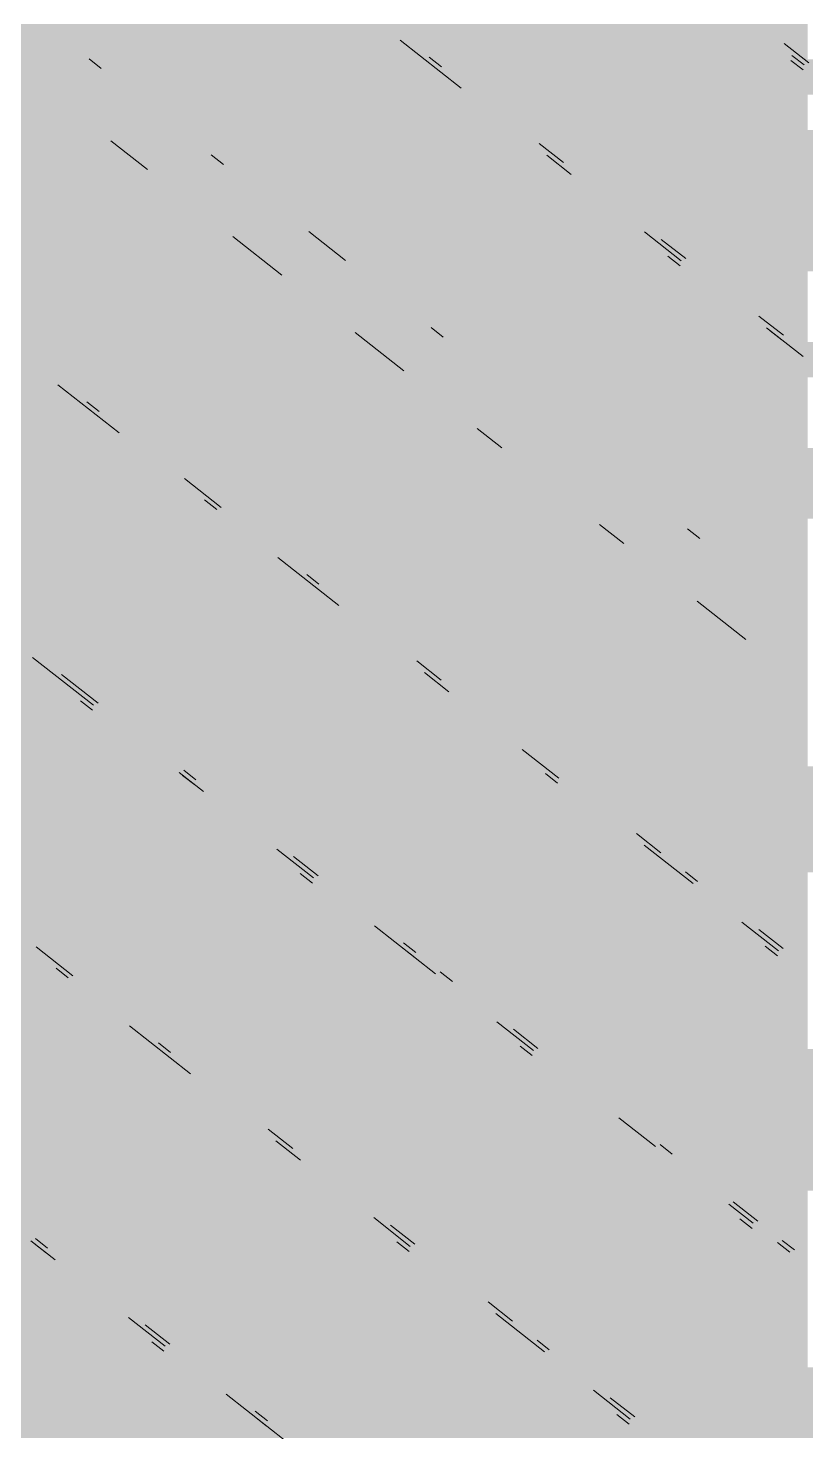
# Model space of a CAD drawing. Header units: millimetres. Extents: x 5 to 1315, y 5 to 292.
# Drawn here: x 1202.722 to 1204.844, y 84.463 to 88.291 of the extents above; entities that cross this region are included whole.
import ezdxf

# ---------------------------------------------------------------- set-up
doc = ezdxf.new("R2010")
doc.units = ezdxf.units.MM
doc.layers.add('EXISTING', color=7, linetype='Continuous')
doc.layers.add('IMAGES', color=7, linetype='Continuous')

# ---------------------------------------------------------------- blocks, each defined once
blk = doc.blocks.new('SHEET_03')
at = {"layer": 'EXISTING', "color": 250, "lineweight": 9}
for p, q in [((303.7371, 88.258), (303.9037, 88.1272)), ((304.8519, 88.1961), (304.7852, 88.2484)), ((302.9214, 88.1804), (302.8881, 88.2065)), ((303.8496, 88.1854), (303.8163, 88.2116)), ((304.8061, 88.2164), (304.8394, 88.1903)), ((304.8363, 88.1766), (304.803, 88.2027)), ((302.9476, 87.9836), (303.0475, 87.9052)), ((304.1829, 87.9238), (304.1162, 87.9762)), ((303.2547, 87.9188), (303.2214, 87.945)), ((304.137, 87.9441), (304.2037, 87.8918)), ((303.2808, 87.722), (303.4141, 87.6174)), ((303.588, 87.6572), (303.488, 87.7357)), ((304.4036, 87.7349), (304.5036, 87.6564)), ((304.5161, 87.6623), (304.4495, 87.7146)), ((304.5006, 87.6427), (304.4672, 87.6689)), ((304.7827, 87.453), (304.7161, 87.5053)), ((303.6141, 87.4605), (303.7474, 87.3558)), ((303.8546, 87.4479), (303.8212, 87.4741)), ((304.7369, 87.4733), (304.8369, 87.3948)), ((304.7797, 87.4393), (304.7463, 87.4655)), ((302.8032, 87.3179), (302.9698, 87.1871)), ((302.9156, 87.2453), (302.8823, 87.2715)), ((303.9474, 87.1989), (304.014, 87.1465)), ((303.2489, 86.9837), (303.1489, 87.0622)), ((303.2031, 87.004), (303.2364, 86.9779)), ((304.2806, 86.9373), (304.3473, 86.885)), ((304.5544, 86.8986), (304.5211, 86.9248)), ((303.4031, 86.8471), (303.5697, 86.7163)), ((303.5155, 86.7745), (303.4822, 86.8006)), ((304.5472, 86.728), (304.6805, 86.6234)), ((302.734, 86.5748), (302.9006, 86.444)), ((303.8488, 86.5129), (303.7821, 86.5652)), ((302.9131, 86.4498), (302.8132, 86.5283)), ((303.803, 86.5332), (303.8696, 86.4808)), ((302.8976, 86.4303), (302.8643, 86.4565)), ((304.0696, 86.3239), (304.1696, 86.2454)), ((303.1339, 86.2609), (303.2006, 86.2086)), ((303.1767, 86.2269), (303.1434, 86.253)), ((303.1798, 86.2406), (303.1464, 86.2667)), ((304.1665, 86.2317), (304.1332, 86.2579)), ((304.4487, 86.042), (304.382, 86.0943)), ((304.4028, 86.0623), (304.5362, 85.9577)), ((303.4005, 86.0516), (303.5005, 85.9731)), ((303.513, 85.979), (303.4464, 86.0313)), ((303.4975, 85.9594), (303.4641, 85.9856)), ((304.5486, 85.9635), (304.5153, 85.9897)), ((303.6672, 85.8423), (303.8338, 85.7115)), ((304.6695, 85.853), (304.7694, 85.7745)), ((304.7819, 85.7804), (304.7153, 85.8327)), ((303.7796, 85.7697), (303.7463, 85.7959)), ((302.844, 85.7067), (302.744, 85.7852)), ((303.7766, 85.756), (303.7432, 85.7822)), ((304.7664, 85.7609), (304.7331, 85.787)), ((302.7982, 85.727), (302.8315, 85.7008)), ((303.8796, 85.6912), (303.8463, 85.7174)), ((302.9981, 85.57), (303.1648, 85.4392)), ((304.0004, 85.5807), (304.1004, 85.5023)), ((303.1106, 85.4974), (303.0773, 85.5236)), ((304.1129, 85.5081), (304.0462, 85.5604)), ((304.0973, 85.4886), (304.064, 85.5147)), ((304.3337, 85.3191), (304.4337, 85.2407)), ((303.4439, 85.2358), (303.3772, 85.2882)), ((303.398, 85.2561), (303.4647, 85.2038)), ((304.4795, 85.2204), (304.4462, 85.2465)), ((304.6336, 85.0837), (304.7003, 85.0314)), ((304.7128, 85.0373), (304.6461, 85.0896)), ((303.6647, 85.0469), (303.7646, 84.9684)), ((303.7771, 84.9742), (303.7105, 85.0266)), ((304.6972, 85.0177), (304.6639, 85.0439)), ((302.7748, 84.9635), (302.7415, 84.9897)), ((302.729, 84.9838), (302.7957, 84.9315)), ((302.7718, 84.9499), (302.7384, 84.976)), ((303.7616, 84.9547), (303.7283, 84.9809)), ((304.7669, 84.9791), (304.8003, 84.9529)), ((304.8128, 84.9588), (304.7794, 84.9849)), ((304.0437, 84.765), (303.9771, 84.8173)), ((302.9956, 84.7746), (303.0956, 84.6961)), ((303.9979, 84.7853), (304.1312, 84.6806)), ((303.1081, 84.702), (303.0414, 84.7543)), ((303.0925, 84.6824), (303.0592, 84.7086)), ((304.1437, 84.6865), (304.1104, 84.7127)), ((304.2645, 84.576), (304.3645, 84.4975)), ((303.2622, 84.5653), (303.4289, 84.4345)), ((304.377, 84.5034), (304.3103, 84.5557)), ((303.3716, 84.479), (303.3383, 84.5052)), ((303.3747, 84.4927), (303.3414, 84.5188)), ((304.3615, 84.4838), (304.3281, 84.51))]:
    blk.add_line(p, q, dxfattribs=at)
at = {"layer": 'IMAGES', "color": 7}
for points in [[(302.6327, 88.2057), (302.7291, 88.2057), (302.6327, 88.3021), (302.7291, 88.3021)], [(302.7291, 88.2057), (302.8255, 88.2057), (302.7291, 88.3021), (302.8255, 88.3021)], [(302.8255, 88.2057), (302.9218, 88.2057), (302.8255, 88.3021), (302.9218, 88.3021)], [(302.9218, 88.2057), (303.1145, 88.2057), (302.9218, 88.3021), (303.1145, 88.3021)], [(303.1145, 88.2057), (303.5, 88.2057), (303.1145, 88.3021), (303.5, 88.3021)], [(303.5, 88.2057), (303.5964, 88.2057), (303.5, 88.3021), (303.5964, 88.3021)], [(303.5964, 88.2057), (303.6927, 88.2057), (303.5964, 88.3021), (303.6927, 88.3021)], [(303.6927, 88.2057), (303.7891, 88.2057), (303.6927, 88.3021), (303.7891, 88.3021)], [(303.7891, 88.2057), (303.8855, 88.2057), (303.7891, 88.3021), (303.8855, 88.3021)], [(303.8855, 88.2057), (304.4636, 88.2057), (303.8855, 88.3021), (304.4636, 88.3021)], [(304.4636, 88.2057), (304.56, 88.2057), (304.4636, 88.3021), (304.56, 88.3021)], [(304.56, 88.2057), (304.6564, 88.2057), (304.56, 88.3021), (304.6564, 88.3021)], [(304.6564, 88.2057), (304.8491, 88.2057), (304.6564, 88.3021), (304.8491, 88.3021)], [(302.6327, 88.1093), (302.7291, 88.1093), (302.6327, 88.2057), (302.7291, 88.2057)], [(302.7291, 88.1093), (302.8255, 88.1093), (302.7291, 88.2057), (302.8255, 88.2057)], [(302.8255, 88.1093), (303.1145, 88.1093), (302.8255, 88.2057), (303.1145, 88.2057)], [(303.1145, 88.1093), (303.2109, 88.1093), (303.1145, 88.2057), (303.2109, 88.2057)], [(303.2109, 88.1093), (303.5964, 88.1093), (303.2109, 88.2057), (303.5964, 88.2057)], [(303.5964, 88.1093), (303.6927, 88.1093), (303.5964, 88.2057), (303.6927, 88.2057)], [(303.6927, 88.1093), (303.7891, 88.1093), (303.6927, 88.2057), (303.7891, 88.2057)], [(303.7891, 88.1093), (303.9818, 88.1093), (303.7891, 88.2057), (303.9818, 88.2057)], [(303.9818, 88.1093), (304.0782, 88.1093), (303.9818, 88.2057), (304.0782, 88.2057)], [(304.0782, 88.1093), (304.6564, 88.1093), (304.0782, 88.2057), (304.6564, 88.2057)], [(304.6564, 88.1093), (304.7527, 88.1093), (304.6564, 88.2057), (304.7527, 88.2057)], [(304.7527, 88.1093), (304.9455, 88.1093), (304.7527, 88.2057), (304.9455, 88.2057)], [(302.6327, 87.9165), (302.7291, 87.9165), (302.6327, 88.1093), (302.7291, 88.1093)], [(302.7291, 88.0129), (302.8255, 88.0129), (302.7291, 88.1093), (302.8255, 88.1093)], [(302.8255, 88.0129), (303.0182, 88.0129), (302.8255, 88.1093), (303.0182, 88.1093)], [(303.0182, 88.0129), (303.1145, 88.0129), (303.0182, 88.1093), (303.1145, 88.1093)], [(303.1145, 88.0129), (303.2109, 88.0129), (303.1145, 88.1093), (303.2109, 88.1093)], [(303.2109, 88.0129), (303.3073, 88.0129), (303.2109, 88.1093), (303.3073, 88.1093)], [(303.3073, 88.0129), (303.6927, 88.0129), (303.3073, 88.1093), (303.6927, 88.1093)], [(303.6927, 88.0129), (303.7891, 88.0129), (303.6927, 88.1093), (303.7891, 88.1093)], [(303.7891, 88.0129), (303.8855, 88.0129), (303.7891, 88.1093), (303.8855, 88.1093)], [(303.8855, 88.0129), (304.0782, 88.0129), (303.8855, 88.1093), (304.0782, 88.1093)], [(304.0782, 88.0129), (304.1745, 88.0129), (304.0782, 88.1093), (304.1745, 88.1093)], [(304.1745, 88.0129), (304.2709, 88.0129), (304.1745, 88.1093), (304.2709, 88.1093)], [(304.2709, 88.0129), (304.7527, 88.0129), (304.2709, 88.1093), (304.7527, 88.1093)], [(304.7527, 88.0129), (304.8491, 88.0129), (304.7527, 88.1093), (304.8491, 88.1093)], [(302.7291, 87.9165), (302.8255, 87.9165), (302.7291, 88.0129), (302.8255, 88.0129)], [(302.8255, 87.9165), (302.9218, 87.9165), (302.8255, 88.0129), (302.9218, 88.0129)], [(302.9218, 87.9165), (303.0182, 87.9165), (302.9218, 88.0129), (303.0182, 88.0129)], [(303.0182, 87.9165), (303.1145, 87.9165), (303.0182, 88.0129), (303.1145, 88.0129)], [(303.1145, 87.9165), (303.2109, 87.9165), (303.1145, 88.0129), (303.2109, 88.0129)], [(303.2109, 87.9165), (303.3073, 87.9165), (303.2109, 88.0129), (303.3073, 88.0129)], [(303.3073, 87.9165), (303.4036, 87.9165), (303.3073, 88.0129), (303.4036, 88.0129)], [(303.4036, 87.9165), (303.5, 87.9165), (303.4036, 88.0129), (303.5, 88.0129)], [(303.5, 87.9165), (303.8855, 87.9165), (303.5, 88.0129), (303.8855, 88.0129)], [(303.8855, 87.9165), (303.9818, 87.9165), (303.8855, 88.0129), (303.9818, 88.0129)], [(303.9818, 87.9165), (304.0782, 87.9165), (303.9818, 88.0129), (304.0782, 88.0129)], [(304.0782, 87.9165), (304.1745, 87.9165), (304.0782, 88.0129), (304.1745, 88.0129)], [(304.1745, 87.9165), (304.2709, 87.9165), (304.1745, 88.0129), (304.2709, 88.0129)], [(304.2709, 87.9165), (304.3673, 87.9165), (304.2709, 88.0129), (304.3673, 88.0129)], [(304.3673, 87.9165), (304.9455, 87.9165), (304.3673, 88.0129), (304.9455, 88.0129)], [(302.3436, 87.8201), (302.7291, 87.8201), (302.3436, 87.9165), (302.7291, 87.9165)], [(302.7291, 87.8201), (303.0182, 87.8201), (302.7291, 87.9165), (303.0182, 87.9165)], [(303.0182, 87.8201), (303.1145, 87.8201), (303.0182, 87.9165), (303.1145, 87.9165)], [(303.1145, 87.8201), (303.2109, 87.8201), (303.1145, 87.9165), (303.2109, 87.9165)], [(303.2109, 87.8201), (303.3073, 87.8201), (303.2109, 87.9165), (303.3073, 87.9165)], [(303.3073, 87.8201), (303.4036, 87.8201), (303.3073, 87.9165), (303.4036, 87.9165)], [(303.4036, 87.8201), (303.5, 87.8201), (303.4036, 87.9165), (303.5, 87.9165)], [(303.5, 87.8201), (303.5964, 87.8201), (303.5, 87.9165), (303.5964, 87.9165)], [(303.5964, 87.8201), (303.9818, 87.8201), (303.5964, 87.9165), (303.9818, 87.9165)], [(303.9818, 87.8201), (304.0782, 87.8201), (303.9818, 87.9165), (304.0782, 87.9165)], [(304.0782, 87.8201), (304.1745, 87.8201), (304.0782, 87.9165), (304.1745, 87.9165)], [(304.1745, 87.8201), (304.2709, 87.8201), (304.1745, 87.9165), (304.2709, 87.9165)], [(304.2709, 87.8201), (304.3673, 87.8201), (304.2709, 87.9165), (304.3673, 87.9165)], [(304.3673, 87.8201), (304.4636, 87.8201), (304.3673, 87.9165), (304.4636, 87.9165)], [(304.4636, 87.8201), (304.9455, 87.8201), (304.4636, 87.9165), (304.9455, 87.9165)], [(302.5364, 87.7237), (302.9218, 87.7237), (302.5364, 87.8201), (302.9218, 87.8201)], [(302.9218, 87.7237), (303.0182, 87.7237), (302.9218, 87.8201), (303.0182, 87.8201)], [(303.0182, 87.7237), (303.1145, 87.7237), (303.0182, 87.8201), (303.1145, 87.8201)], [(303.1145, 87.7237), (303.2109, 87.7237), (303.1145, 87.8201), (303.2109, 87.8201)], [(303.2109, 87.7237), (303.4036, 87.7237), (303.2109, 87.8201), (303.4036, 87.8201)], [(303.4036, 87.7237), (303.5, 87.7237), (303.4036, 87.8201), (303.5, 87.8201)], [(303.5, 87.7237), (303.5964, 87.7237), (303.5, 87.8201), (303.5964, 87.8201)], [(303.5964, 87.7237), (303.6927, 87.7237), (303.5964, 87.8201), (303.6927, 87.8201)], [(303.6927, 87.7237), (304.0782, 87.7237), (303.6927, 87.8201), (304.0782, 87.8201)], [(304.0782, 87.7237), (304.1745, 87.7237), (304.0782, 87.8201), (304.1745, 87.8201)], [(304.1745, 87.7237), (304.2709, 87.7237), (304.1745, 87.8201), (304.2709, 87.8201)], [(304.2709, 87.7237), (304.3673, 87.7237), (304.2709, 87.8201), (304.3673, 87.8201)], [(304.3673, 87.7237), (304.4636, 87.7237), (304.3673, 87.8201), (304.4636, 87.8201)], [(304.4636, 87.7237), (304.56, 87.7237), (304.4636, 87.8201), (304.56, 87.8201)], [(304.56, 87.7237), (304.6564, 87.7237), (304.56, 87.8201), (304.6564, 87.8201)], [(304.6564, 87.7237), (305.1382, 87.7237), (304.6564, 87.8201), (305.1382, 87.8201)], [(302.6327, 87.6273), (303.0182, 87.6273), (302.6327, 87.7237), (303.0182, 87.7237)], [(303.0182, 87.6273), (303.1145, 87.6273), (303.0182, 87.7237), (303.1145, 87.7237)], [(303.1145, 87.6273), (303.2109, 87.6273), (303.1145, 87.7237), (303.2109, 87.7237)], [(303.2109, 87.6273), (303.3073, 87.6273), (303.2109, 87.7237), (303.3073, 87.7237)], [(303.3073, 87.6273), (303.4036, 87.6273), (303.3073, 87.7237), (303.4036, 87.7237)], [(303.4036, 87.6273), (303.5, 87.6273), (303.4036, 87.7237), (303.5, 87.7237)], [(303.5, 87.6273), (303.5964, 87.6273), (303.5, 87.7237), (303.5964, 87.7237)], [(303.5964, 87.6273), (303.6927, 87.6273), (303.5964, 87.7237), (303.6927, 87.7237)], [(303.6927, 87.6273), (303.7891, 87.6273), (303.6927, 87.7237), (303.7891, 87.7237)], [(303.7891, 87.6273), (304.1745, 87.6273), (303.7891, 87.7237), (304.1745, 87.7237)], [(304.1745, 87.6273), (304.2709, 87.6273), (304.1745, 87.7237), (304.2709, 87.7237)], [(304.2709, 87.6273), (304.3673, 87.6273), (304.2709, 87.7237), (304.3673, 87.7237)], [(304.3673, 87.6273), (304.56, 87.6273), (304.3673, 87.7237), (304.56, 87.7237)], [(304.56, 87.6273), (304.6564, 87.6273), (304.56, 87.7237), (304.6564, 87.7237)], [(304.6564, 87.6273), (305.2345, 87.6273), (304.6564, 87.7237), (305.2345, 87.7237)], [(302.6327, 87.5309), (302.7291, 87.5309), (302.6327, 87.6273), (302.7291, 87.6273)], [(302.7291, 87.5309), (303.2109, 87.5309), (302.7291, 87.6273), (303.2109, 87.6273)], [(303.2109, 87.5309), (303.3073, 87.5309), (303.2109, 87.6273), (303.3073, 87.6273)], [(303.3073, 87.5309), (303.4036, 87.5309), (303.3073, 87.6273), (303.4036, 87.6273)], [(303.4036, 87.5309), (303.5, 87.5309), (303.4036, 87.6273), (303.5, 87.6273)], [(303.5, 87.5309), (303.5964, 87.5309), (303.5, 87.6273), (303.5964, 87.6273)], [(303.5964, 87.5309), (303.6927, 87.5309), (303.5964, 87.6273), (303.6927, 87.6273)], [(303.6927, 87.5309), (303.7891, 87.5309), (303.6927, 87.6273), (303.7891, 87.6273)], [(303.7891, 87.5309), (303.8855, 87.5309), (303.7891, 87.6273), (303.8855, 87.6273)], [(303.8855, 87.5309), (303.9818, 87.5309), (303.8855, 87.6273), (303.9818, 87.6273)], [(303.9818, 87.5309), (304.3673, 87.5309), (303.9818, 87.6273), (304.3673, 87.6273)], [(304.3673, 87.5309), (304.4636, 87.5309), (304.3673, 87.6273), (304.4636, 87.6273)], [(304.4636, 87.5309), (304.56, 87.5309), (304.4636, 87.6273), (304.56, 87.6273)], [(304.56, 87.5309), (304.6564, 87.5309), (304.56, 87.6273), (304.6564, 87.6273)], [(304.6564, 87.5309), (304.7527, 87.5309), (304.6564, 87.6273), (304.7527, 87.6273)], [(304.7527, 87.5309), (304.8491, 87.5309), (304.7527, 87.6273), (304.8491, 87.6273)], [(302.5364, 87.4345), (302.7291, 87.4345), (302.5364, 87.5309), (302.7291, 87.5309)], [(302.7291, 87.4345), (302.8255, 87.4345), (302.7291, 87.5309), (302.8255, 87.5309)], [(302.8255, 87.4345), (303.3073, 87.4345), (302.8255, 87.5309), (303.3073, 87.5309)], [(303.3073, 87.4345), (303.4036, 87.4345), (303.3073, 87.5309), (303.4036, 87.5309)], [(303.4036, 87.4345), (303.5, 87.4345), (303.4036, 87.5309), (303.5, 87.5309)], [(303.5, 87.4345), (303.5964, 87.4345), (303.5, 87.5309), (303.5964, 87.5309)], [(303.5964, 87.4345), (303.6927, 87.4345), (303.5964, 87.5309), (303.6927, 87.5309)], [(303.6927, 87.4345), (303.7891, 87.4345), (303.6927, 87.5309), (303.7891, 87.5309)], [(303.7891, 87.4345), (303.8855, 87.4345), (303.7891, 87.5309), (303.8855, 87.5309)], [(303.8855, 87.4345), (303.9818, 87.4345), (303.8855, 87.5309), (303.9818, 87.5309)], [(303.9818, 87.4345), (304.0782, 87.4345), (303.9818, 87.5309), (304.0782, 87.5309)], [(304.0782, 87.4345), (304.4636, 87.4345), (304.0782, 87.5309), (304.4636, 87.5309)], [(304.4636, 87.4345), (304.56, 87.4345), (304.4636, 87.5309), (304.56, 87.5309)], [(304.56, 87.4345), (304.6564, 87.4345), (304.56, 87.5309), (304.6564, 87.5309)], [(304.6564, 87.4345), (304.7527, 87.4345), (304.6564, 87.5309), (304.7527, 87.5309)], [(304.7527, 87.4345), (304.8491, 87.4345), (304.7527, 87.5309), (304.8491, 87.5309)], [(302.6327, 87.3381), (302.8255, 87.3381), (302.6327, 87.4345), (302.8255, 87.4345)], [(302.8255, 87.3381), (302.9218, 87.3381), (302.8255, 87.4345), (302.9218, 87.4345)], [(302.9218, 87.3381), (303.0182, 87.3381), (302.9218, 87.4345), (303.0182, 87.4345)], [(303.0182, 87.3381), (303.4036, 87.3381), (303.0182, 87.4345), (303.4036, 87.4345)], [(303.4036, 87.3381), (303.5, 87.3381), (303.4036, 87.4345), (303.5, 87.4345)], [(303.5, 87.3381), (303.5964, 87.3381), (303.5, 87.4345), (303.5964, 87.4345)], [(303.5964, 87.3381), (303.7891, 87.3381), (303.5964, 87.4345), (303.7891, 87.4345)], [(303.7891, 87.3381), (303.9818, 87.3381), (303.7891, 87.4345), (303.9818, 87.4345)], [(303.9818, 87.3381), (304.0782, 87.3381), (303.9818, 87.4345), (304.0782, 87.4345)], [(304.0782, 87.3381), (304.1745, 87.3381), (304.0782, 87.4345), (304.1745, 87.4345)], [(304.1745, 87.3381), (304.56, 87.3381), (304.1745, 87.4345), (304.56, 87.4345)], [(304.56, 87.3381), (304.6564, 87.3381), (304.56, 87.4345), (304.6564, 87.4345)], [(304.6564, 87.3381), (304.7527, 87.3381), (304.6564, 87.4345), (304.7527, 87.4345)], [(304.7527, 87.3381), (304.9455, 87.3381), (304.7527, 87.4345), (304.9455, 87.4345)], [(302.6327, 87.2417), (302.7291, 87.2417), (302.6327, 87.3381), (302.7291, 87.3381)], [(302.7291, 87.2417), (302.9218, 87.2417), (302.7291, 87.3381), (302.9218, 87.3381)], [(302.9218, 87.2417), (303.0182, 87.2417), (302.9218, 87.3381), (303.0182, 87.3381)], [(303.0182, 87.2417), (303.1145, 87.2417), (303.0182, 87.3381), (303.1145, 87.3381)], [(303.1145, 87.2417), (303.5, 87.2417), (303.1145, 87.3381), (303.5, 87.3381)], [(303.5, 87.2417), (303.5964, 87.2417), (303.5, 87.3381), (303.5964, 87.3381)], [(303.5964, 87.2417), (303.6927, 87.2417), (303.5964, 87.3381), (303.6927, 87.3381)], [(303.6927, 87.2417), (303.7891, 87.2417), (303.6927, 87.3381), (303.7891, 87.3381)], [(303.7891, 87.2417), (303.8855, 87.2417), (303.7891, 87.3381), (303.8855, 87.3381)], [(303.8855, 87.2417), (303.9818, 87.2417), (303.8855, 87.3381), (303.9818, 87.3381)], [(303.9818, 87.2417), (304.0782, 87.2417), (303.9818, 87.3381), (304.0782, 87.3381)], [(304.0782, 87.2417), (304.1745, 87.2417), (304.0782, 87.3381), (304.1745, 87.3381)], [(304.1745, 87.2417), (304.2709, 87.2417), (304.1745, 87.3381), (304.2709, 87.3381)], [(304.2709, 87.2417), (304.8491, 87.2417), (304.2709, 87.3381), (304.8491, 87.3381)], [(302.2473, 87.1453), (302.7291, 87.1453), (302.2473, 87.2417), (302.7291, 87.2417)], [(302.7291, 87.1453), (302.8255, 87.1453), (302.7291, 87.2417), (302.8255, 87.2417)], [(302.8255, 87.1453), (303.0182, 87.1453), (302.8255, 87.2417), (303.0182, 87.2417)], [(303.0182, 87.1453), (303.1145, 87.1453), (303.0182, 87.2417), (303.1145, 87.2417)], [(303.1145, 87.1453), (303.2109, 87.1453), (303.1145, 87.2417), (303.2109, 87.2417)], [(303.2109, 87.1453), (303.6927, 87.1453), (303.2109, 87.2417), (303.6927, 87.2417)], [(303.6927, 87.1453), (303.7891, 87.1453), (303.6927, 87.2417), (303.7891, 87.2417)], [(303.7891, 87.1453), (303.8855, 87.1453), (303.7891, 87.2417), (303.8855, 87.2417)], [(303.8855, 87.1453), (303.9818, 87.1453), (303.8855, 87.2417), (303.9818, 87.2417)], [(303.9818, 87.1453), (304.1745, 87.1453), (303.9818, 87.2417), (304.1745, 87.2417)], [(304.1745, 87.1453), (304.2709, 87.1453), (304.1745, 87.2417), (304.2709, 87.2417)], [(304.2709, 87.1453), (304.4636, 87.1453), (304.2709, 87.2417), (304.4636, 87.2417)], [(304.4636, 87.1453), (304.8491, 87.1453), (304.4636, 87.2417), (304.8491, 87.2417)], [(302.3436, 87.0489), (302.8255, 87.0489), (302.3436, 87.1453), (302.8255, 87.1453)], [(302.8255, 87.0489), (302.9218, 87.0489), (302.8255, 87.1453), (302.9218, 87.1453)], [(302.9218, 87.0489), (303.0182, 87.0489), (302.9218, 87.1453), (303.0182, 87.1453)], [(303.0182, 87.0489), (303.2109, 87.0489), (303.0182, 87.1453), (303.2109, 87.1453)], [(303.2109, 87.0489), (303.7891, 87.0489), (303.2109, 87.1453), (303.7891, 87.1453)], [(303.7891, 87.0489), (303.8855, 87.0489), (303.7891, 87.1453), (303.8855, 87.1453)], [(303.8855, 87.0489), (303.9818, 87.0489), (303.8855, 87.1453), (303.9818, 87.1453)], [(303.9818, 87.0489), (304.0782, 87.0489), (303.9818, 87.1453), (304.0782, 87.1453)], [(304.0782, 87.0489), (304.1745, 87.0489), (304.0782, 87.1453), (304.1745, 87.1453)], [(304.1745, 87.0489), (304.2709, 87.0489), (304.1745, 87.1453), (304.2709, 87.1453)], [(304.2709, 87.0489), (304.3673, 87.0489), (304.2709, 87.1453), (304.3673, 87.1453)], [(304.3673, 87.0489), (304.4636, 87.0489), (304.3673, 87.1453), (304.4636, 87.1453)], [(304.4636, 87.0489), (304.56, 87.0489), (304.4636, 87.1453), (304.56, 87.1453)], [(304.56, 87.0489), (304.9455, 87.0489), (304.56, 87.1453), (304.9455, 87.1453)], [(302.44, 86.9525), (302.9218, 86.9525), (302.44, 87.0489), (302.9218, 87.0489)], [(302.9218, 86.9525), (303.0182, 86.9525), (302.9218, 87.0489), (303.0182, 87.0489)], [(303.0182, 86.9525), (303.1145, 86.9525), (303.0182, 87.0489), (303.1145, 87.0489)], [(303.1145, 86.9525), (303.3073, 86.9525), (303.1145, 87.0489), (303.3073, 87.0489)], [(303.3073, 86.9525), (303.8855, 86.9525), (303.3073, 87.0489), (303.8855, 87.0489)], [(303.8855, 86.9525), (303.9818, 86.9525), (303.8855, 87.0489), (303.9818, 87.0489)], [(303.9818, 86.9525), (304.0782, 86.9525), (303.9818, 87.0489), (304.0782, 87.0489)], [(304.0782, 86.9525), (304.1745, 86.9525), (304.0782, 87.0489), (304.1745, 87.0489)], [(304.1745, 86.9525), (304.2709, 86.9525), (304.1745, 87.0489), (304.2709, 87.0489)], [(304.2709, 86.9525), (304.3673, 86.9525), (304.2709, 87.0489), (304.3673, 87.0489)], [(304.3673, 86.9525), (304.4636, 86.9525), (304.3673, 87.0489), (304.4636, 87.0489)], [(304.4636, 86.9525), (304.56, 86.9525), (304.4636, 87.0489), (304.56, 87.0489)], [(304.56, 86.9525), (304.6564, 86.9525), (304.56, 87.0489), (304.6564, 87.0489)], [(304.6564, 86.9525), (305.1382, 86.9525), (304.6564, 87.0489), (305.1382, 87.0489)], [(302.6327, 86.8561), (303.1145, 86.8561), (302.6327, 86.9525), (303.1145, 86.9525)], [(303.1145, 86.8561), (303.2109, 86.8561), (303.1145, 86.9525), (303.2109, 86.9525)], [(303.2109, 86.8561), (303.3073, 86.8561), (303.2109, 86.9525), (303.3073, 86.9525)], [(303.3073, 86.8561), (303.5, 86.8561), (303.3073, 86.9525), (303.5, 86.9525)], [(303.5, 86.8561), (303.5964, 86.8561), (303.5, 86.9525), (303.5964, 86.9525)], [(303.5964, 86.8561), (304.0782, 86.8561), (303.5964, 86.9525), (304.0782, 86.9525)], [(304.0782, 86.8561), (304.1745, 86.8561), (304.0782, 86.9525), (304.1745, 86.9525)], [(304.1745, 86.8561), (304.2709, 86.8561), (304.1745, 86.9525), (304.2709, 86.9525)], [(304.2709, 86.8561), (304.3673, 86.8561), (304.2709, 86.9525), (304.3673, 86.9525)], [(304.3673, 86.8561), (304.4636, 86.8561), (304.3673, 86.9525), (304.4636, 86.9525)], [(304.4636, 86.8561), (304.6564, 86.8561), (304.4636, 86.9525), (304.6564, 86.9525)], [(304.6564, 86.8561), (304.7527, 86.8561), (304.6564, 86.9525), (304.7527, 86.9525)], [(304.7527, 86.8561), (304.8491, 86.8561), (304.7527, 86.9525), (304.8491, 86.9525)], [(302.6327, 86.7597), (302.7291, 86.7597), (302.6327, 86.8561), (302.7291, 86.8561)], [(302.7291, 86.7597), (303.2109, 86.7597), (302.7291, 86.8561), (303.2109, 86.8561)], [(303.2109, 86.7597), (303.3073, 86.7597), (303.2109, 86.8561), (303.3073, 86.8561)], [(303.3073, 86.7597), (303.4036, 86.7597), (303.3073, 86.8561), (303.4036, 86.8561)], [(303.4036, 86.7597), (303.5, 86.7597), (303.4036, 86.8561), (303.5, 86.8561)], [(303.5, 86.7597), (303.5964, 86.7597), (303.5, 86.8561), (303.5964, 86.8561)], [(303.5964, 86.7597), (303.6927, 86.7597), (303.5964, 86.8561), (303.6927, 86.8561)], [(303.6927, 86.7597), (304.1745, 86.7597), (303.6927, 86.8561), (304.1745, 86.8561)], [(304.1745, 86.7597), (304.2709, 86.7597), (304.1745, 86.8561), (304.2709, 86.8561)], [(304.2709, 86.7597), (304.3673, 86.7597), (304.2709, 86.8561), (304.3673, 86.8561)], [(304.3673, 86.7597), (304.4636, 86.7597), (304.3673, 86.8561), (304.4636, 86.8561)], [(304.4636, 86.7597), (304.56, 86.7597), (304.4636, 86.8561), (304.56, 86.8561)], [(304.56, 86.7597), (304.6564, 86.7597), (304.56, 86.8561), (304.6564, 86.8561)], [(304.6564, 86.7597), (304.7527, 86.7597), (304.6564, 86.8561), (304.7527, 86.8561)], [(304.7527, 86.7597), (304.8491, 86.7597), (304.7527, 86.8561), (304.8491, 86.8561)], [(302.6327, 86.6633), (302.7291, 86.6633), (302.6327, 86.7597), (302.7291, 86.7597)], [(302.7291, 86.6633), (303.3073, 86.6633), (302.7291, 86.7597), (303.3073, 86.7597)], [(303.3073, 86.6633), (303.4036, 86.6633), (303.3073, 86.7597), (303.4036, 86.7597)], [(303.4036, 86.6633), (303.5, 86.6633), (303.4036, 86.7597), (303.5, 86.7597)], [(303.5, 86.6633), (303.6927, 86.6633), (303.5, 86.7597), (303.6927, 86.7597)], [(303.6927, 86.6633), (303.8855, 86.6633), (303.6927, 86.7597), (303.8855, 86.7597)], [(303.8855, 86.6633), (304.2709, 86.6633), (303.8855, 86.7597), (304.2709, 86.7597)], [(304.2709, 86.6633), (304.3673, 86.6633), (304.2709, 86.7597), (304.3673, 86.7597)], [(304.3673, 86.6633), (304.4636, 86.6633), (304.3673, 86.7597), (304.4636, 86.7597)], [(304.4636, 86.6633), (304.6564, 86.6633), (304.4636, 86.7597), (304.6564, 86.7597)], [(304.6564, 86.6633), (304.7527, 86.6633), (304.6564, 86.7597), (304.7527, 86.7597)], [(304.7527, 86.6633), (304.8491, 86.6633), (304.7527, 86.7597), (304.8491, 86.7597)], [(302.6327, 86.5669), (302.7291, 86.5669), (302.6327, 86.6633), (302.7291, 86.6633)], [(302.7291, 86.5669), (302.8255, 86.5669), (302.7291, 86.6633), (302.8255, 86.6633)], [(302.8255, 86.5669), (303.4036, 86.5669), (302.8255, 86.6633), (303.4036, 86.6633)], [(303.4036, 86.5669), (303.5, 86.5669), (303.4036, 86.6633), (303.5, 86.6633)], [(303.5, 86.5669), (303.5964, 86.5669), (303.5, 86.6633), (303.5964, 86.6633)], [(303.5964, 86.5669), (303.6927, 86.5669), (303.5964, 86.6633), (303.6927, 86.6633)], [(303.6927, 86.5669), (303.7891, 86.5669), (303.6927, 86.6633), (303.7891, 86.6633)], [(303.7891, 86.5669), (303.8855, 86.5669), (303.7891, 86.6633), (303.8855, 86.6633)], [(303.8855, 86.5669), (303.9818, 86.5669), (303.8855, 86.6633), (303.9818, 86.6633)], [(303.9818, 86.5669), (304.4636, 86.5669), (303.9818, 86.6633), (304.4636, 86.6633)], [(304.4636, 86.5669), (304.56, 86.5669), (304.4636, 86.6633), (304.56, 86.6633)], [(304.56, 86.5669), (304.6564, 86.5669), (304.56, 86.6633), (304.6564, 86.6633)], [(304.6564, 86.5669), (304.7527, 86.5669), (304.6564, 86.6633), (304.7527, 86.6633)], [(304.7527, 86.5669), (304.8491, 86.5669), (304.7527, 86.6633), (304.8491, 86.6633)], [(302.6327, 86.4705), (302.7291, 86.4705), (302.6327, 86.5669), (302.7291, 86.5669)], [(302.7291, 86.4705), (302.9218, 86.4705), (302.7291, 86.5669), (302.9218, 86.5669)], [(302.9218, 86.4705), (303.0182, 86.4705), (302.9218, 86.5669), (303.0182, 86.5669)], [(303.0182, 86.4705), (303.1145, 86.4705), (303.0182, 86.5669), (303.1145, 86.5669)], [(303.1145, 86.4705), (303.5964, 86.4705), (303.1145, 86.5669), (303.5964, 86.5669)], [(303.5964, 86.4705), (303.6927, 86.4705), (303.5964, 86.5669), (303.6927, 86.5669)], [(303.6927, 86.4705), (303.7891, 86.4705), (303.6927, 86.5669), (303.7891, 86.5669)], [(303.7891, 86.4705), (303.8855, 86.4705), (303.7891, 86.5669), (303.8855, 86.5669)], [(303.8855, 86.4705), (303.9818, 86.4705), (303.8855, 86.5669), (303.9818, 86.5669)], [(303.9818, 86.4705), (304.0782, 86.4705), (303.9818, 86.5669), (304.0782, 86.5669)], [(304.0782, 86.4705), (304.56, 86.4705), (304.0782, 86.5669), (304.56, 86.5669)], [(304.56, 86.4705), (304.6564, 86.4705), (304.56, 86.5669), (304.6564, 86.5669)], [(304.6564, 86.4705), (304.7527, 86.4705), (304.6564, 86.5669), (304.7527, 86.5669)], [(304.7527, 86.4705), (304.8491, 86.4705), (304.7527, 86.5669), (304.8491, 86.5669)], [(302.1509, 86.3741), (302.8255, 86.3741), (302.1509, 86.4705), (302.8255, 86.4705)], [(302.8255, 86.3741), (303.0182, 86.3741), (302.8255, 86.4705), (303.0182, 86.4705)], [(303.0182, 86.3741), (303.1145, 86.3741), (303.0182, 86.4705), (303.1145, 86.4705)], [(303.1145, 86.3741), (303.6927, 86.3741), (303.1145, 86.4705), (303.6927, 86.4705)], [(303.6927, 86.3741), (303.7891, 86.3741), (303.6927, 86.4705), (303.7891, 86.4705)], [(303.7891, 86.3741), (303.8855, 86.3741), (303.7891, 86.4705), (303.8855, 86.4705)], [(303.8855, 86.3741), (303.9818, 86.3741), (303.8855, 86.4705), (303.9818, 86.4705)], [(303.9818, 86.3741), (304.0782, 86.3741), (303.9818, 86.4705), (304.0782, 86.4705)], [(304.0782, 86.3741), (304.1745, 86.3741), (304.0782, 86.4705), (304.1745, 86.4705)], [(304.1745, 86.3741), (304.6564, 86.3741), (304.1745, 86.4705), (304.6564, 86.4705)], [(304.6564, 86.3741), (304.7527, 86.3741), (304.6564, 86.4705), (304.7527, 86.4705)], [(304.7527, 86.3741), (304.8491, 86.3741), (304.7527, 86.4705), (304.8491, 86.4705)], [(302.3436, 86.2777), (302.8255, 86.2777), (302.3436, 86.3741), (302.8255, 86.3741)], [(302.8255, 86.2777), (302.9218, 86.2777), (302.8255, 86.3741), (302.9218, 86.3741)], [(302.9218, 86.2777), (303.0182, 86.2777), (302.9218, 86.3741), (303.0182, 86.3741)], [(303.0182, 86.2777), (303.1145, 86.2777), (303.0182, 86.3741), (303.1145, 86.3741)], [(303.1145, 86.2777), (303.2109, 86.2777), (303.1145, 86.3741), (303.2109, 86.3741)], [(303.2109, 86.2777), (303.3073, 86.2777), (303.2109, 86.3741), (303.3073, 86.3741)], [(303.3073, 86.2777), (303.7891, 86.2777), (303.3073, 86.3741), (303.7891, 86.3741)], [(303.7891, 86.2777), (303.9818, 86.2777), (303.7891, 86.3741), (303.9818, 86.3741)], [(303.9818, 86.2777), (304.1745, 86.2777), (303.9818, 86.3741), (304.1745, 86.3741)], [(304.1745, 86.2777), (304.2709, 86.2777), (304.1745, 86.3741), (304.2709, 86.3741)], [(304.2709, 86.2777), (304.3673, 86.2777), (304.2709, 86.3741), (304.3673, 86.3741)], [(304.3673, 86.2777), (304.7527, 86.2777), (304.3673, 86.3741), (304.7527, 86.3741)], [(304.7527, 86.2777), (304.8491, 86.2777), (304.7527, 86.3741), (304.8491, 86.3741)], [(302.44, 86.1813), (302.9218, 86.1813), (302.44, 86.2777), (302.9218, 86.2777)], [(302.9218, 86.1813), (303.0182, 86.1813), (302.9218, 86.2777), (303.0182, 86.2777)], [(303.0182, 86.1813), (303.1145, 86.1813), (303.0182, 86.2777), (303.1145, 86.2777)], [(303.1145, 86.1813), (303.3073, 86.1813), (303.1145, 86.2777), (303.3073, 86.2777)], [(303.3073, 86.1813), (303.4036, 86.1813), (303.3073, 86.2777), (303.4036, 86.2777)], [(303.4036, 86.1813), (304.0782, 86.1813), (303.4036, 86.2777), (304.0782, 86.2777)], [(304.0782, 86.1813), (304.2709, 86.1813), (304.0782, 86.2777), (304.2709, 86.2777)], [(304.2709, 86.1813), (304.3673, 86.1813), (304.2709, 86.2777), (304.3673, 86.2777)], [(304.3673, 86.1813), (304.4636, 86.1813), (304.3673, 86.2777), (304.4636, 86.2777)], [(304.4636, 86.1813), (304.9455, 86.1813), (304.4636, 86.2777), (304.9455, 86.2777)], [(302.44, 86.0849), (303.0182, 86.0849), (302.44, 86.1813), (303.0182, 86.1813)], [(303.0182, 86.0849), (303.1145, 86.0849), (303.0182, 86.1813), (303.1145, 86.1813)], [(303.1145, 86.0849), (303.2109, 86.0849), (303.1145, 86.1813), (303.2109, 86.1813)], [(303.2109, 86.0849), (303.4036, 86.0849), (303.2109, 86.1813), (303.4036, 86.1813)], [(303.4036, 86.0849), (303.5, 86.0849), (303.4036, 86.1813), (303.5, 86.1813)], [(303.5, 86.0849), (304.0782, 86.0849), (303.5, 86.1813), (304.0782, 86.1813)], [(304.0782, 86.0849), (304.1745, 86.0849), (304.0782, 86.1813), (304.1745, 86.1813)], [(304.1745, 86.0849), (304.2709, 86.0849), (304.1745, 86.1813), (304.2709, 86.1813)], [(304.2709, 86.0849), (304.4636, 86.0849), (304.2709, 86.1813), (304.4636, 86.1813)], [(304.4636, 86.0849), (304.56, 86.0849), (304.4636, 86.1813), (304.56, 86.1813)], [(304.56, 86.0849), (305.0418, 86.0849), (304.56, 86.1813), (305.0418, 86.1813)], [(302.6327, 85.9885), (303.2109, 85.9885), (302.6327, 86.0849), (303.2109, 86.0849)], [(303.2109, 85.9885), (303.3073, 85.9885), (303.2109, 86.0849), (303.3073, 86.0849)], [(303.3073, 85.9885), (303.4036, 85.9885), (303.3073, 86.0849), (303.4036, 86.0849)], [(303.4036, 85.9885), (303.5, 85.9885), (303.4036, 86.0849), (303.5, 86.0849)], [(303.5, 85.9885), (303.5964, 85.9885), (303.5, 86.0849), (303.5964, 86.0849)], [(303.5964, 85.9885), (303.6927, 85.9885), (303.5964, 86.0849), (303.6927, 86.0849)], [(303.6927, 85.9885), (304.1745, 85.9885), (303.6927, 86.0849), (304.1745, 86.0849)], [(304.1745, 85.9885), (304.2709, 85.9885), (304.1745, 86.0849), (304.2709, 86.0849)], [(304.2709, 85.9885), (304.3673, 85.9885), (304.2709, 86.0849), (304.3673, 86.0849)], [(304.3673, 85.9885), (304.56, 85.9885), (304.3673, 86.0849), (304.56, 86.0849)], [(304.56, 85.9885), (304.6564, 85.9885), (304.56, 86.0849), (304.6564, 86.0849)], [(304.6564, 85.9885), (305.1382, 85.9885), (304.6564, 86.0849), (305.1382, 86.0849)], [(302.6327, 85.8921), (302.7291, 85.8921), (302.6327, 85.9885), (302.7291, 85.9885)], [(302.7291, 85.8921), (302.8255, 85.8921), (302.7291, 85.9885), (302.8255, 85.9885)], [(302.8255, 85.8921), (303.3073, 85.8921), (302.8255, 85.9885), (303.3073, 85.9885)], [(303.3073, 85.8921), (303.4036, 85.8921), (303.3073, 85.9885), (303.4036, 85.9885)], [(303.4036, 85.8921), (303.5964, 85.8921), (303.4036, 85.9885), (303.5964, 85.9885)], [(303.5964, 85.8921), (303.6927, 85.8921), (303.5964, 85.9885), (303.6927, 85.9885)], [(303.6927, 85.8921), (303.7891, 85.8921), (303.6927, 85.9885), (303.7891, 85.9885)], [(303.7891, 85.8921), (304.2709, 85.8921), (303.7891, 85.9885), (304.2709, 85.9885)], [(304.2709, 85.8921), (304.3673, 85.8921), (304.2709, 85.9885), (304.3673, 85.9885)], [(304.3673, 85.8921), (304.4636, 85.8921), (304.3673, 85.9885), (304.4636, 85.9885)], [(304.4636, 85.8921), (304.6564, 85.8921), (304.4636, 85.9885), (304.6564, 85.9885)], [(304.6564, 85.8921), (304.7527, 85.8921), (304.6564, 85.9885), (304.7527, 85.9885)], [(304.7527, 85.8921), (304.8491, 85.8921), (304.7527, 85.9885), (304.8491, 85.9885)], [(302.5364, 85.7957), (302.7291, 85.7957), (302.5364, 85.8921), (302.7291, 85.8921)], [(302.7291, 85.7957), (302.8255, 85.7957), (302.7291, 85.8921), (302.8255, 85.8921)], [(302.8255, 85.7957), (302.9218, 85.7957), (302.8255, 85.8921), (302.9218, 85.8921)], [(302.9218, 85.7957), (303.4036, 85.7957), (302.9218, 85.8921), (303.4036, 85.8921)], [(303.4036, 85.7957), (303.5, 85.7957), (303.4036, 85.8921), (303.5, 85.8921)], [(303.5, 85.7957), (303.5964, 85.7957), (303.5, 85.8921), (303.5964, 85.8921)], [(303.5964, 85.7957), (303.6927, 85.7957), (303.5964, 85.8921), (303.6927, 85.8921)], [(303.6927, 85.7957), (303.7891, 85.7957), (303.6927, 85.8921), (303.7891, 85.8921)], [(303.7891, 85.7957), (303.8855, 85.7957), (303.7891, 85.8921), (303.8855, 85.8921)], [(303.8855, 85.7957), (304.4636, 85.7957), (303.8855, 85.8921), (304.4636, 85.8921)], [(304.4636, 85.7957), (304.56, 85.7957), (304.4636, 85.8921), (304.56, 85.8921)], [(304.56, 85.7957), (304.6564, 85.7957), (304.56, 85.8921), (304.6564, 85.8921)], [(304.6564, 85.7957), (304.7527, 85.7957), (304.6564, 85.8921), (304.7527, 85.8921)], [(304.7527, 85.7957), (304.8491, 85.7957), (304.7527, 85.8921), (304.8491, 85.8921)], [(302.6327, 85.6993), (302.7291, 85.6993), (302.6327, 85.7957), (302.7291, 85.7957)], [(302.7291, 85.6993), (302.9218, 85.6993), (302.7291, 85.7957), (302.9218, 85.7957)], [(302.9218, 85.6993), (303.0182, 85.6993), (302.9218, 85.7957), (303.0182, 85.7957)], [(303.0182, 85.6993), (303.6927, 85.6993), (303.0182, 85.7957), (303.6927, 85.7957)], [(303.6927, 85.6993), (303.8855, 85.6993), (303.6927, 85.7957), (303.8855, 85.7957)], [(303.8855, 85.6993), (303.9818, 85.6993), (303.8855, 85.7957), (303.9818, 85.7957)], [(303.9818, 85.6993), (304.56, 85.6993), (303.9818, 85.7957), (304.56, 85.7957)], [(304.56, 85.6993), (304.6564, 85.6993), (304.56, 85.7957), (304.6564, 85.7957)], [(304.6564, 85.6993), (304.7527, 85.6993), (304.6564, 85.7957), (304.7527, 85.7957)], [(304.7527, 85.6993), (304.8491, 85.6993), (304.7527, 85.7957), (304.8491, 85.7957)], [(302.6327, 85.6029), (302.7291, 85.6029), (302.6327, 85.6993), (302.7291, 85.6993)], [(302.7291, 85.6029), (302.8255, 85.6029), (302.7291, 85.6993), (302.8255, 85.6993)], [(302.8255, 85.6029), (302.9218, 85.6029), (302.8255, 85.6993), (302.9218, 85.6993)], [(302.9218, 85.6029), (303.0182, 85.6029), (302.9218, 85.6993), (303.0182, 85.6993)], [(303.0182, 85.6029), (303.1145, 85.6029), (303.0182, 85.6993), (303.1145, 85.6993)], [(303.1145, 85.6029), (303.7891, 85.6029), (303.1145, 85.6993), (303.7891, 85.6993)], [(303.7891, 85.6029), (303.9818, 85.6029), (303.7891, 85.6993), (303.9818, 85.6993)], [(303.9818, 85.6029), (304.0782, 85.6029), (303.9818, 85.6993), (304.0782, 85.6993)], [(304.0782, 85.6029), (304.1745, 85.6029), (304.0782, 85.6993), (304.1745, 85.6993)], [(304.1745, 85.6029), (304.6564, 85.6029), (304.1745, 85.6993), (304.6564, 85.6993)], [(304.6564, 85.6029), (304.7527, 85.6029), (304.6564, 85.6993), (304.7527, 85.6993)], [(304.7527, 85.5065), (304.8491, 85.5065), (304.7527, 85.6993), (304.8491, 85.6993)], [(302.2473, 85.5065), (302.7291, 85.5065), (302.2473, 85.6029), (302.7291, 85.6029)], [(302.7291, 85.5065), (302.8255, 85.5065), (302.7291, 85.6029), (302.8255, 85.6029)], [(302.8255, 85.5065), (302.9218, 85.5065), (302.8255, 85.6029), (302.9218, 85.6029)], [(302.9218, 85.5065), (303.1145, 85.5065), (302.9218, 85.6029), (303.1145, 85.6029)], [(303.1145, 85.5065), (303.2109, 85.5065), (303.1145, 85.6029), (303.2109, 85.6029)], [(303.2109, 85.5065), (303.3073, 85.5065), (303.2109, 85.6029), (303.3073, 85.6029)], [(303.3073, 85.5065), (303.7891, 85.5065), (303.3073, 85.6029), (303.7891, 85.6029)], [(303.7891, 85.5065), (303.8855, 85.5065), (303.7891, 85.6029), (303.8855, 85.6029)], [(303.8855, 85.5065), (303.9818, 85.5065), (303.8855, 85.6029), (303.9818, 85.6029)], [(303.9818, 85.5065), (304.1745, 85.5065), (303.9818, 85.6029), (304.1745, 85.6029)], [(304.1745, 85.5065), (304.2709, 85.5065), (304.1745, 85.6029), (304.2709, 85.6029)], [(304.2709, 85.5065), (304.7527, 85.5065), (304.2709, 85.6029), (304.7527, 85.6029)], [(302.44, 85.4101), (302.9218, 85.4101), (302.44, 85.5065), (302.9218, 85.5065)], [(302.9218, 85.4101), (303.0182, 85.4101), (302.9218, 85.5065), (303.0182, 85.5065)], [(303.0182, 85.4101), (303.2109, 85.4101), (303.0182, 85.5065), (303.2109, 85.5065)], [(303.2109, 85.4101), (303.3073, 85.4101), (303.2109, 85.5065), (303.3073, 85.5065)], [(303.3073, 85.4101), (303.4036, 85.4101), (303.3073, 85.5065), (303.4036, 85.5065)], [(303.4036, 85.4101), (303.8855, 85.4101), (303.4036, 85.5065), (303.8855, 85.5065)], [(303.8855, 85.4101), (303.9818, 85.4101), (303.8855, 85.5065), (303.9818, 85.5065)], [(303.9818, 85.4101), (304.0782, 85.4101), (303.9818, 85.5065), (304.0782, 85.5065)], [(304.0782, 85.4101), (304.2709, 85.4101), (304.0782, 85.5065), (304.2709, 85.5065)], [(304.2709, 85.4101), (304.3673, 85.4101), (304.2709, 85.5065), (304.3673, 85.5065)], [(304.3673, 85.4101), (304.9455, 85.4101), (304.3673, 85.5065), (304.9455, 85.5065)], [(302.5364, 85.3137), (303.0182, 85.3137), (302.5364, 85.4101), (303.0182, 85.4101)], [(303.0182, 85.3137), (303.1145, 85.3137), (303.0182, 85.4101), (303.1145, 85.4101)], [(303.1145, 85.3137), (303.2109, 85.3137), (303.1145, 85.4101), (303.2109, 85.4101)], [(303.2109, 85.3137), (303.3073, 85.3137), (303.2109, 85.4101), (303.3073, 85.4101)], [(303.3073, 85.3137), (303.4036, 85.3137), (303.3073, 85.4101), (303.4036, 85.4101)], [(303.4036, 85.3137), (304.0782, 85.3137), (303.4036, 85.4101), (304.0782, 85.4101)], [(304.0782, 85.3137), (304.1745, 85.3137), (304.0782, 85.4101), (304.1745, 85.4101)], [(304.1745, 85.3137), (304.2709, 85.3137), (304.1745, 85.4101), (304.2709, 85.4101)], [(304.2709, 85.3137), (304.3673, 85.3137), (304.2709, 85.4101), (304.3673, 85.4101)], [(304.3673, 85.3137), (304.4636, 85.3137), (304.3673, 85.4101), (304.4636, 85.4101)], [(304.4636, 85.3137), (304.56, 85.3137), (304.4636, 85.4101), (304.56, 85.4101)], [(304.56, 85.3137), (305.0418, 85.3137), (304.56, 85.4101), (305.0418, 85.4101)], [(302.6327, 85.2173), (303.1145, 85.2173), (302.6327, 85.3137), (303.1145, 85.3137)], [(303.1145, 85.2173), (303.2109, 85.2173), (303.1145, 85.3137), (303.2109, 85.3137)], [(303.2109, 85.2173), (303.3073, 85.2173), (303.2109, 85.3137), (303.3073, 85.3137)], [(303.3073, 85.2173), (303.5, 85.2173), (303.3073, 85.3137), (303.5, 85.3137)], [(303.5, 85.2173), (304.1745, 85.2173), (303.5, 85.3137), (304.1745, 85.3137)], [(304.1745, 85.2173), (304.2709, 85.2173), (304.1745, 85.3137), (304.2709, 85.3137)], [(304.2709, 85.2173), (304.3673, 85.2173), (304.2709, 85.3137), (304.3673, 85.3137)], [(304.3673, 85.2173), (304.4636, 85.2173), (304.3673, 85.3137), (304.4636, 85.3137)], [(304.4636, 85.2173), (304.56, 85.2173), (304.4636, 85.3137), (304.56, 85.3137)], [(304.56, 85.2173), (304.6564, 85.2173), (304.56, 85.3137), (304.6564, 85.3137)], [(304.6564, 85.2173), (305.2345, 85.2173), (304.6564, 85.3137), (305.2345, 85.3137)], [(302.6327, 85.1208), (302.7291, 85.1208), (302.6327, 85.2173), (302.7291, 85.2173)], [(302.7291, 85.1208), (303.4036, 85.1208), (302.7291, 85.2173), (303.4036, 85.2173)], [(303.4036, 85.1208), (303.5964, 85.1208), (303.4036, 85.2173), (303.5964, 85.2173)], [(303.5964, 85.1208), (303.6927, 85.1208), (303.5964, 85.2173), (303.6927, 85.2173)], [(303.6927, 85.1208), (303.7891, 85.1208), (303.6927, 85.2173), (303.7891, 85.2173)], [(303.7891, 85.1208), (304.2709, 85.1208), (303.7891, 85.2173), (304.2709, 85.2173)], [(304.2709, 85.1208), (304.3673, 85.1208), (304.2709, 85.2173), (304.3673, 85.2173)], [(304.3673, 85.1208), (304.4636, 85.1208), (304.3673, 85.2173), (304.4636, 85.2173)], [(304.4636, 85.1208), (304.56, 85.1208), (304.4636, 85.2173), (304.56, 85.2173)], [(304.56, 85.1208), (304.6564, 85.1208), (304.56, 85.2173), (304.6564, 85.2173)], [(304.6564, 85.1208), (304.7527, 85.1208), (304.6564, 85.2173), (304.7527, 85.2173)], [(304.7527, 85.1208), (305.3309, 85.1208), (304.7527, 85.2173), (305.3309, 85.2173)], [(302.6327, 85.0244), (302.7291, 85.0244), (302.6327, 85.1208), (302.7291, 85.1208)], [(302.7291, 85.0244), (302.8255, 85.0244), (302.7291, 85.1208), (302.8255, 85.1208)], [(302.8255, 85.0244), (303.4036, 85.0244), (302.8255, 85.1208), (303.4036, 85.1208)], [(303.4036, 85.0244), (303.5, 85.0244), (303.4036, 85.1208), (303.5, 85.1208)], [(303.5, 85.0244), (303.5964, 85.0244), (303.5, 85.1208), (303.5964, 85.1208)], [(303.5964, 85.0244), (303.6927, 85.0244), (303.5964, 85.1208), (303.6927, 85.1208)], [(303.6927, 85.0244), (303.7891, 85.0244), (303.6927, 85.1208), (303.7891, 85.1208)], [(303.7891, 85.0244), (303.8855, 85.0244), (303.7891, 85.1208), (303.8855, 85.1208)], [(303.8855, 85.0244), (304.3673, 85.0244), (303.8855, 85.1208), (304.3673, 85.1208)], [(304.3673, 85.0244), (304.4636, 85.0244), (304.3673, 85.1208), (304.4636, 85.1208)], [(304.4636, 85.0244), (304.56, 85.0244), (304.4636, 85.1208), (304.56, 85.1208)], [(304.56, 85.0244), (304.6564, 85.0244), (304.56, 85.1208), (304.6564, 85.1208)], [(304.6564, 85.0244), (304.7527, 85.0244), (304.6564, 85.1208), (304.7527, 85.1208)], [(304.7527, 85.0244), (304.8491, 85.0244), (304.7527, 85.1208), (304.8491, 85.1208)], [(302.6327, 84.928), (302.8255, 84.928), (302.6327, 85.0244), (302.8255, 85.0244)], [(302.8255, 84.928), (302.9218, 84.928), (302.8255, 85.0244), (302.9218, 85.0244)], [(302.9218, 84.928), (303.0182, 84.928), (302.9218, 85.0244), (303.0182, 85.0244)], [(303.0182, 84.928), (303.5964, 84.928), (303.0182, 85.0244), (303.5964, 85.0244)], [(303.5964, 84.928), (303.6927, 84.928), (303.5964, 85.0244), (303.6927, 85.0244)], [(303.6927, 84.928), (303.8855, 84.928), (303.6927, 85.0244), (303.8855, 85.0244)], [(303.8855, 84.928), (303.9818, 84.928), (303.8855, 85.0244), (303.9818, 85.0244)], [(303.9818, 84.928), (304.0782, 84.928), (303.9818, 85.0244), (304.0782, 85.0244)], [(304.0782, 84.928), (304.56, 84.928), (304.0782, 85.0244), (304.56, 85.0244)], [(304.56, 84.928), (304.6564, 84.928), (304.56, 85.0244), (304.6564, 85.0244)], [(304.6564, 84.928), (304.8491, 84.928), (304.6564, 85.0244), (304.8491, 85.0244)], [(302.6327, 84.8316), (302.7291, 84.8316), (302.6327, 84.928), (302.7291, 84.928)], [(302.7291, 84.8316), (302.9218, 84.8316), (302.7291, 84.928), (302.9218, 84.928)], [(302.9218, 84.8316), (303.0182, 84.8316), (302.9218, 84.928), (303.0182, 84.928)], [(303.0182, 84.8316), (303.1145, 84.8316), (303.0182, 84.928), (303.1145, 84.928)], [(303.1145, 84.8316), (303.5964, 84.8316), (303.1145, 84.928), (303.5964, 84.928)], [(303.5964, 84.8316), (303.6927, 84.8316), (303.5964, 84.928), (303.6927, 84.928)], [(303.6927, 84.8316), (303.7891, 84.8316), (303.6927, 84.928), (303.7891, 84.928)], [(303.7891, 84.8316), (303.8855, 84.8316), (303.7891, 84.928), (303.8855, 84.928)], [(303.8855, 84.8316), (303.9818, 84.8316), (303.8855, 84.928), (303.9818, 84.928)], [(303.9818, 84.8316), (304.0782, 84.8316), (303.9818, 84.928), (304.0782, 84.928)], [(304.0782, 84.8316), (304.1745, 84.8316), (304.0782, 84.928), (304.1745, 84.928)], [(304.1745, 84.8316), (304.6564, 84.8316), (304.1745, 84.928), (304.6564, 84.928)], [(304.6564, 84.8316), (304.7527, 84.8316), (304.6564, 84.928), (304.7527, 84.928)], [(304.7527, 84.8316), (304.8491, 84.8316), (304.7527, 84.928), (304.8491, 84.928)], [(302.2473, 84.7352), (302.7291, 84.7352), (302.2473, 84.8316), (302.7291, 84.8316)], [(302.7291, 84.7352), (302.8255, 84.7352), (302.7291, 84.8316), (302.8255, 84.8316)], [(302.8255, 84.7352), (302.9218, 84.7352), (302.8255, 84.8316), (302.9218, 84.8316)], [(302.9218, 84.7352), (303.1145, 84.7352), (302.9218, 84.8316), (303.1145, 84.8316)], [(303.1145, 84.7352), (303.7891, 84.7352), (303.1145, 84.8316), (303.7891, 84.8316)], [(303.7891, 84.7352), (303.8855, 84.7352), (303.7891, 84.8316), (303.8855, 84.8316)], [(303.8855, 84.7352), (303.9818, 84.7352), (303.8855, 84.8316), (303.9818, 84.8316)], [(303.9818, 84.7352), (304.0782, 84.7352), (303.9818, 84.8316), (304.0782, 84.8316)], [(304.0782, 84.7352), (304.1745, 84.7352), (304.0782, 84.8316), (304.1745, 84.8316)], [(304.1745, 84.7352), (304.2709, 84.7352), (304.1745, 84.8316), (304.2709, 84.8316)], [(304.2709, 84.7352), (304.7527, 84.7352), (304.2709, 84.8316), (304.7527, 84.8316)], [(304.7527, 84.7352), (304.8491, 84.7352), (304.7527, 84.8316), (304.8491, 84.8316)], [(302.3436, 84.6388), (302.8255, 84.6388), (302.3436, 84.7352), (302.8255, 84.7352)], [(302.8255, 84.6388), (302.9218, 84.6388), (302.8255, 84.7352), (302.9218, 84.7352)], [(302.9218, 84.6388), (303.0182, 84.6388), (302.9218, 84.7352), (303.0182, 84.7352)], [(303.0182, 84.6388), (303.2109, 84.6388), (303.0182, 84.7352), (303.2109, 84.7352)], [(303.2109, 84.6388), (303.8855, 84.6388), (303.2109, 84.7352), (303.8855, 84.7352)], [(303.8855, 84.6388), (303.9818, 84.6388), (303.8855, 84.7352), (303.9818, 84.7352)], [(303.9818, 84.6388), (304.1745, 84.6388), (303.9818, 84.7352), (304.1745, 84.7352)], [(304.1745, 84.6388), (304.2709, 84.6388), (304.1745, 84.7352), (304.2709, 84.7352)], [(304.2709, 84.6388), (304.3673, 84.6388), (304.2709, 84.7352), (304.3673, 84.7352)], [(304.3673, 84.6388), (304.8491, 84.6388), (304.3673, 84.7352), (304.8491, 84.7352)], [(302.44, 84.5424), (303.0182, 84.5424), (302.44, 84.6388), (303.0182, 84.6388)], [(303.0182, 84.5424), (303.1145, 84.5424), (303.0182, 84.6388), (303.1145, 84.6388)], [(303.1145, 84.5424), (303.2109, 84.5424), (303.1145, 84.6388), (303.2109, 84.6388)], [(303.2109, 84.5424), (303.3073, 84.5424), (303.2109, 84.6388), (303.3073, 84.6388)], [(303.3073, 84.5424), (303.4036, 84.5424), (303.3073, 84.6388), (303.4036, 84.6388)], [(303.4036, 84.5424), (303.5, 84.5424), (303.4036, 84.6388), (303.5, 84.6388)], [(303.5, 84.5424), (303.9818, 84.5424), (303.5, 84.6388), (303.9818, 84.6388)], [(303.9818, 84.5424), (304.0782, 84.5424), (303.9818, 84.6388), (304.0782, 84.6388)], [(304.0782, 84.5424), (304.1745, 84.5424), (304.0782, 84.6388), (304.1745, 84.6388)], [(304.1745, 84.5424), (304.3673, 84.5424), (304.1745, 84.6388), (304.3673, 84.6388)], [(304.3673, 84.5424), (304.4636, 84.5424), (304.3673, 84.6388), (304.4636, 84.6388)], [(304.4636, 84.5424), (304.56, 84.5424), (304.4636, 84.6388), (304.56, 84.6388)], [(304.56, 84.5424), (305.0418, 84.5424), (304.56, 84.6388), (305.0418, 84.6388)], [(302.6327, 84.446), (303.1145, 84.446), (302.6327, 84.5424), (303.1145, 84.5424)], [(303.1145, 84.446), (303.2109, 84.446), (303.1145, 84.5424), (303.2109, 84.5424)], [(303.2109, 84.446), (303.3073, 84.446), (303.2109, 84.5424), (303.3073, 84.5424)], [(303.3073, 84.446), (303.5, 84.446), (303.3073, 84.5424), (303.5, 84.5424)], [(303.5, 84.446), (303.5964, 84.446), (303.5, 84.5424), (303.5964, 84.5424)], [(303.5964, 84.446), (304.2709, 84.446), (303.5964, 84.5424), (304.2709, 84.5424)], [(304.2709, 84.446), (304.4636, 84.446), (304.2709, 84.5424), (304.4636, 84.5424)], [(304.4636, 84.446), (304.56, 84.446), (304.4636, 84.5424), (304.56, 84.5424)], [(304.56, 84.446), (304.6564, 84.446), (304.56, 84.5424), (304.6564, 84.5424)], [(304.6564, 84.446), (305.1382, 84.446), (304.6564, 84.5424), (305.1382, 84.5424)]]:
    blk.add_solid(points, dxfattribs=at)

msp = doc.modelspace()

# ---------------------------------------------------------------- block references
msp.add_blockref('SHEET_03', (900, 0))

doc.saveas('drawing.dxf')
